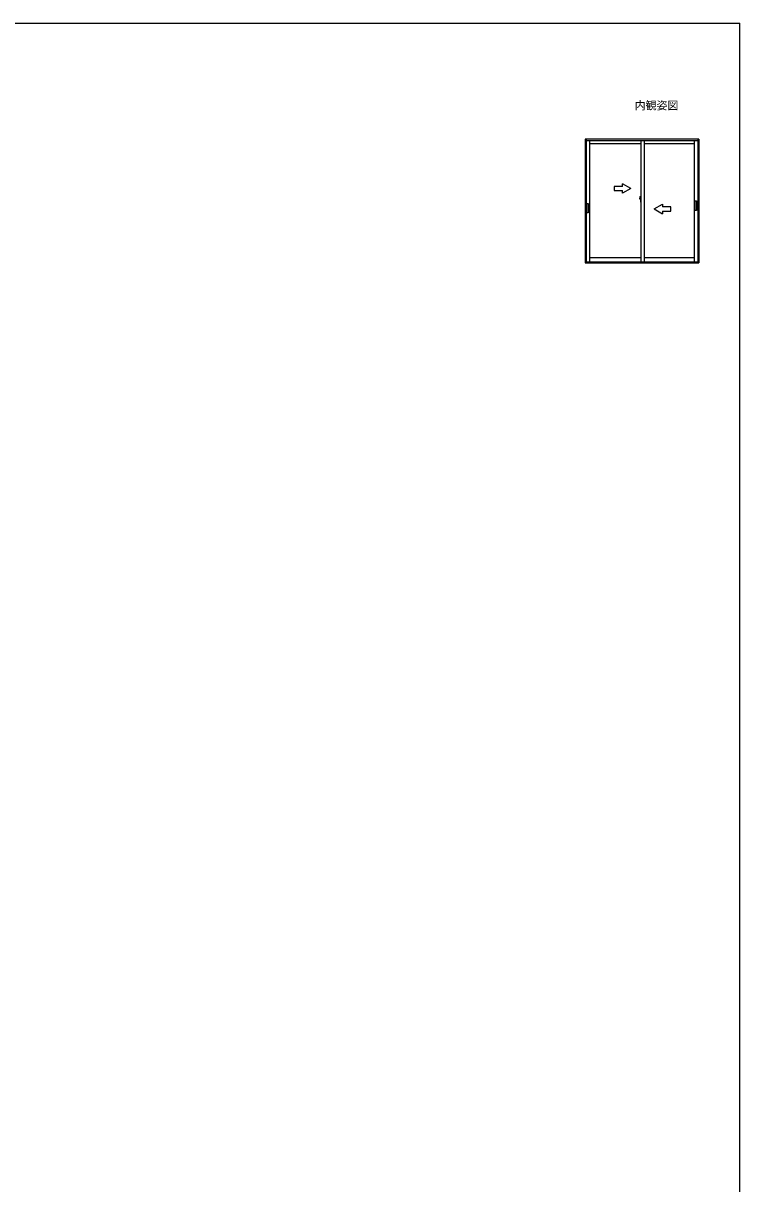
# Model space of a CAD drawing. Units: millimetres, scale not verified. Extents: x -525 to 525, y -780 to 776.
# Drawn here: x 0 to 525, y -100 to 750 of the extents above; entities that cross this region are included whole.
import ezdxf
from ezdxf.enums import TextEntityAlignment as Align

# ---------------------------------------------------------------- set-up
doc = ezdxf.new("R2010")
doc.units = ezdxf.units.MM
doc.header["$LTSCALE"] = 4
for name, color, linetype in [('0-1_USER1', 3, 'Continuous'), ('0-5_YKK_A1', 4, 'Continuous'), ('0-7_YKK_ZWAK', 7, 'Continuous')]:
    doc.layers.add(name, color=color, linetype=linetype)
doc.styles.add('ＭＳ ゴシック', font='')
doc.styles.get('ＭＳ ゴシック').set_extended_font_data('MS Gothic')

msp = doc.modelspace()

# ---------------------------------------------------------------- linework, layer by layer
at = {"layer": '0-5_YKK_A1'}
for p, q in [((495, 665.1), (411.8, 665.1)), ((411.8, 665.1), (411.8, 574.6)), ((412.5, 665.1), (412.5, 574.6)), ((494.3, 664), (412.5, 664)), ((414.975, 664), (414.975, 575.3)), ((452.425, 664), (452.425, 575.3)), ((454.825, 664), (454.825, 575.3)), ((491.826, 575.3), (491.826, 664)), ((494.3, 665.1), (494.3, 574.6)), ((495, 665.1), (495, 574.6)), ((414.975, 661.85), (452.425, 661.85)), ((454.825, 661.85), (491.826, 661.85)), ((439.062, 630.489), (433.062, 630.489)), ((439.062, 630.489), (439.062, 632.453)), ((445.062, 628.989), (439.062, 632.453)), ((445.062, 628.989), (439.062, 625.525)), ((439.062, 625.525), (439.062, 627.489)), ((452.253, 621.6), (451.683, 621.6)), ((451.737, 621.6), (452.193, 621.6)), ((451.75, 621.361), (451.75, 621.965)), ((452.067, 621.338), (451.762, 621.348)), ((451.831, 623.091), (452.062, 623.1)), ((451.924, 621.119), (452, 621.119)), ((451.925, 621.119), (451.925, 621.156)), ((452, 621.168), (451.938, 621.168)), ((452.018, 621.6), (452.5, 621.6)), ((452.025, 621.193), (452.025, 621.339)), ((452.075, 621.345), (452.075, 623.092)), ((452.075, 621.974), (452.075, 621.194)), ((452.075, 621.85), (452.1, 621.85)), ((452.091, 622.11), (452.091, 622.1)), ((452.091, 621.165), (452.091, 621.175)), ((452.098, 622.118), (452.103, 622.118)), ((452.098, 622.093), (452.103, 622.093)), ((452.098, 621.182), (452.103, 621.182)), ((452.098, 621.157), (452.103, 621.157)), ((452.1, 621.993), (452.117, 622.608)), ((452.1, 621.993), (452.2, 621.993)), ((452.2, 621.988), (452.1, 621.984)), ((452.1, 621.291), (452.1, 621.984)), ((452.2, 621.287), (452.1, 621.291)), ((452.1, 621.282), (452.2, 621.282)), ((452.1, 621.282), (452.117, 620.667)), ((452.125, 621.985), (452.125, 621.993)), ((452.125, 621.29), (452.125, 621.282)), ((452.129, 622.62), (452.2, 622.623)), ((452.178, 621.568), (452.178, 621.622)), ((452.184, 621.6), (452.212, 621.6)), ((452.2, 622.63), (452.425, 622.637)), ((452.2, 622.63), (452.2, 621.988)), ((452.425, 622.067), (452.2, 622.071)), ((452.425, 621.992), (452.2, 621.989)), ((452.2, 621.595), (452.2, 621.605)), ((452.2, 620.645), (452.2, 621.287)), ((452.213, 621.612), (452.208, 621.612)), ((452.208, 621.587), (452.213, 621.587)), ((452.213, 621.337), (452.213, 621.961)), ((452.225, 621.973), (452.4, 621.98)), ((452.225, 621.324), (452.4, 621.318)), ((452.413, 621.33), (452.413, 621.967)), ((452.425, 621.642), (452.413, 621.642)), ((452.425, 621.53), (452.413, 621.53)), ((452.425, 618.887), (452.425, 620.887)), ((452.129, 620.655), (452.2, 620.652)), ((452.2, 620.645), (452.425, 620.637)), ((462.387, 613.989), (468.387, 617.453)), ((462.387, 613.989), (468.387, 610.525)), ((468.387, 617.453), (468.387, 615.489)), ((474.387, 615.489), (468.387, 615.489)), ((468.387, 612.489), (468.387, 610.525)), ((468.387, 612.489), (474.387, 612.489)), ((474.387, 612.489), (474.387, 615.489)), ((414.975, 578.425), (452.425, 578.425)), ((454.825, 578.425), (491.826, 578.425)), ((411.8, 574.6), (495, 574.6)), ((412.5, 575.3), (494.3, 575.3))]:
    msp.add_line(p, q, dxfattribs=at)
for points in [[(433.062, 630.489), (433.062, 627.489), (439.062, 627.489)], [(452.075, 621.85), (452.075, 621.35), (452.1, 621.35)]]:
    msp.add_lwpolyline(points, dxfattribs=at)
for points in [[(413.887, 611.1), (412.887, 611.1), (412.887, 618.1), (413.887, 618.1)], [(493.213, 612.988), (492.213, 612.988), (492.213, 619.988), (493.213, 619.988)]]:
    msp.add_lwpolyline(points, close=True, dxfattribs=at)
msp.add_circle((452.178, 621.6), 0.0187, dxfattribs=at)
for centre, radius, start, end in [((460.375, 621.956), 8.625, 172.48051, 179.94208), ((451.763, 621.361), 0.0125, 180, 268), ((451.832, 623.084), 0.0075, 92, 172.48051), ((452.606, 621.5), 0.781, 191.38244, 209.20035), ((452.606, 621.55), 0.781, 195.22882, 209.70865), ((451.938, 621.156), 0.0125, 90, 180), ((452, 621.194), 0.075, 270, 0), ((452, 621.193), 0.025, 270, 0), ((452.063, 623.087), 0.0125, 0, 92), ((452.068, 621.345), 0.0075, 268, 0), ((452.098, 622.11), 0.0075, 90, 178.40155), ((452.098, 622.1), 0.0075, 178.40155, 270), ((452.098, 621.175), 0.0075, 90, 181.59845), ((452.098, 621.165), 0.0075, 181.59845, 270), ((452.13, 622.608), 0.0125, 92, 178.40155), ((452.208, 621.605), 0.0075, 90, 180), ((452.208, 621.595), 0.0075, 180, 270), ((452.225, 621.961), 0.0125, 92, 180), ((452.225, 621.337), 0.0125, 180, 268), ((452.4, 621.967), 0.0125, 0, 92), ((452.13, 620.667), 0.0125, 181.59845, 268), ((452.4, 619.58), 0.0125, 268, 0)]:
    msp.add_arc(centre, radius, start, end, dxfattribs=at)
at = {"layer": '0-7_YKK_ZWAK'}
msp.add_line((-525, 750.1), (525, 750.1), dxfattribs=at)
msp.add_lwpolyline([(-525, -779.9), (525, -779.9), (525, 750.1)], dxfattribs=at)

# ---------------------------------------------------------------- texts
at = {"layer": '0-1_USER1', "style": 'ＭＳ ゴシック'}
msp.add_text('内観姿図', height=5.865, dxfattribs=at).set_placement((448, 685.1), align=Align.BOTTOM_LEFT)

doc.saveas('drawing.dxf')
